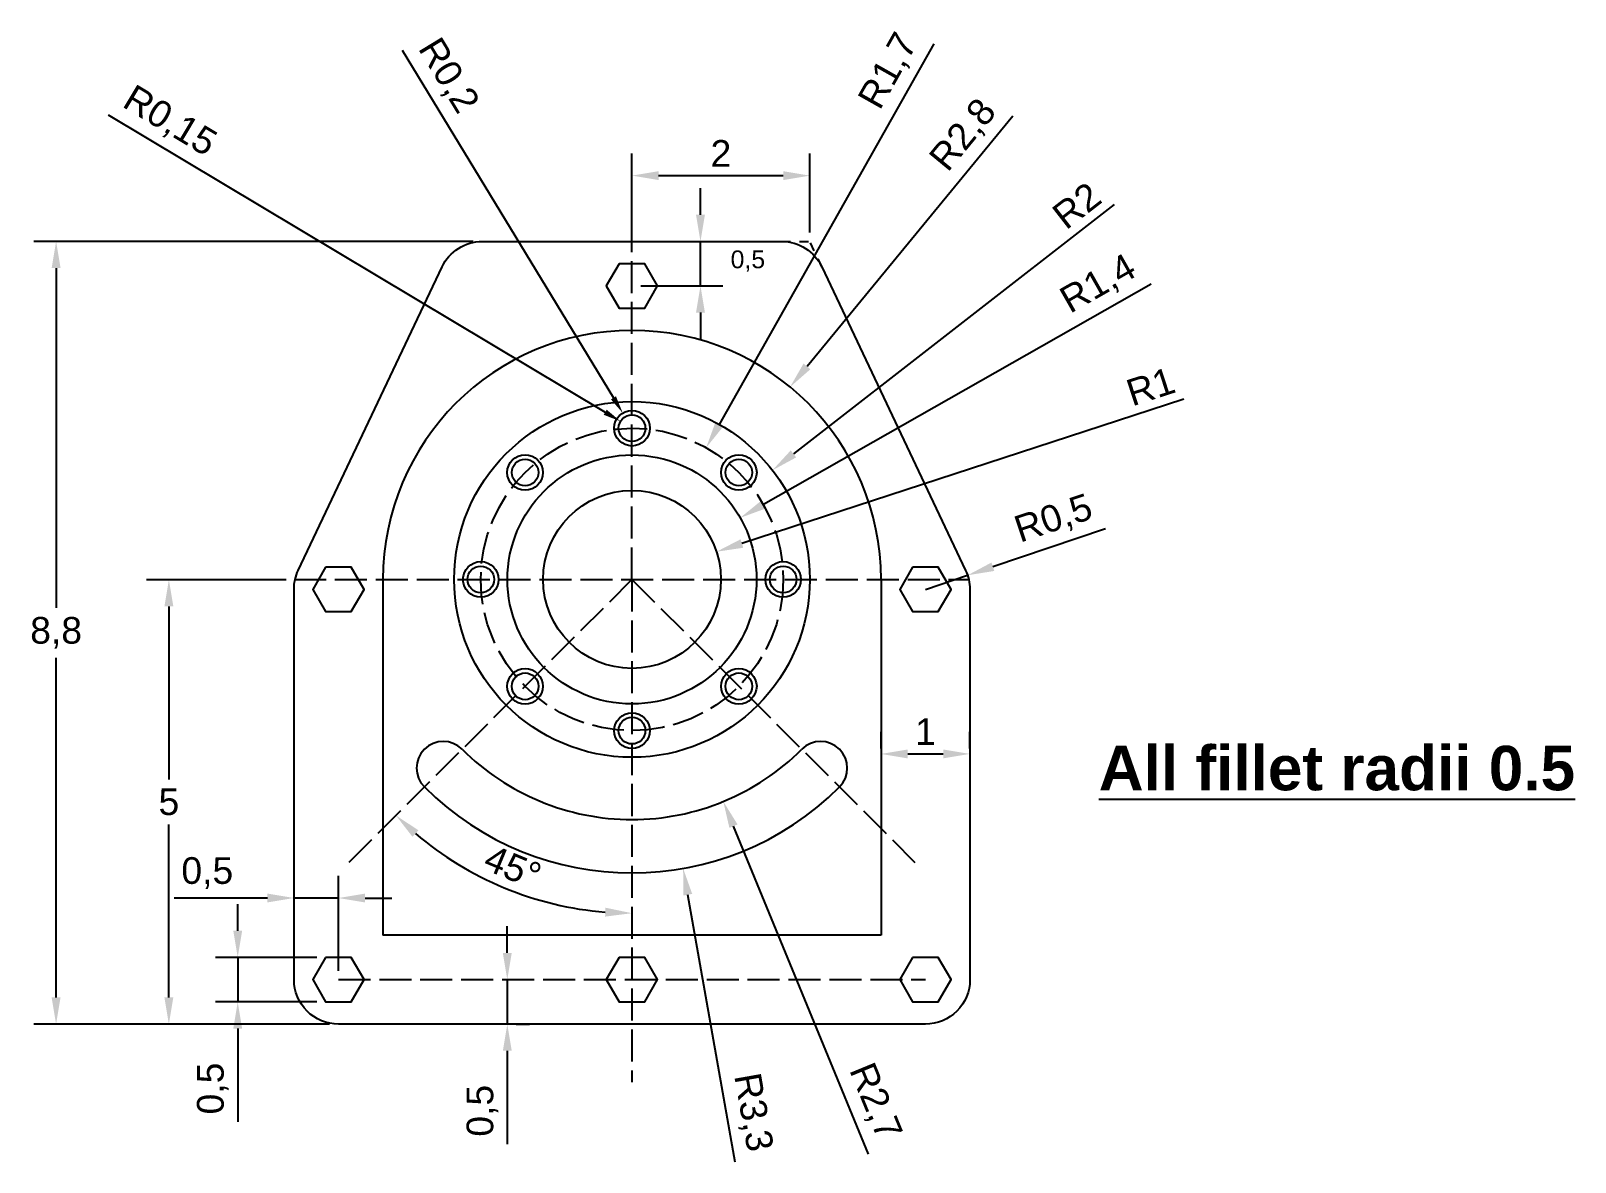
# Model space of a CAD drawing. Header units: millimetres. Extents: x 2929.9 to 2947.3, y 1784 to 1796.7.
import ezdxf

# ---------------------------------------------------------------- set-up
doc = ezdxf.new("R2010")
doc.units = ezdxf.units.MM
doc.header["$LTSCALE"] = 0.03
doc.linetypes.add('ACAD_ISO02W100', pattern=[15, 12, -3])
doc.linetypes.add('ACAD_ISO07W100', pattern=[3, 0, -3])
doc.styles.get("Standard").update_dxf_attribs({"font": 'arial.ttf'})
doc.dimstyles.new('ISO-25', dxfattribs={"dimtxt": 0.3, "dimasz": 0.3, "dimexe": 0.25, "dimexo": 0.1, "dimgap": 0.1, "dimtad": 1, "dimtxsty": 'Standard', "dimcen": 2.5, "dimadec": 0, "dimazin": 0, "dimtfac": 1, "dimtmove": 0, "dimatfit": 3, "dimfxl": 1, "dimarcsym": 0})

# ---------------------------------------------------------------- blocks, each defined once
blk = doc.blocks.new('*U2')
for radius in [0.2, 0.15]:
    blk.add_circle((0, 0), radius)
blk = doc.blocks.new('*U3')
at = {"color": 0, "linetype": 'ByBlock', "lineweight": -2, "transparency": 16777216}
blk.add_blockref('*U2', (2936.659, 1792.254), dxfattribs=at)
for p, rotation in [((2935.457, 1791.756), 45.00000000000001), ((2937.861, 1791.756), 315), ((2934.959, 1790.554), 90), ((2938.359, 1790.554), 270), ((2935.457, 1789.352), 135), ((2937.861, 1789.352), 225.0000000000001), ((2936.659, 1788.854), 180)]:
    blk.add_blockref('*U2', p, dxfattribs=dict(at, rotation=rotation))
blk = doc.blocks.new('*D4')
at = {"color": 0, "lineweight": -2, "transparency": 16777216}
blk.add_line((2940.053, 1796.577), (2937.641, 1792.296), dxfattribs=at)
at = {"color": 0, "transparency": 16777216}
blk.add_solid([(2937.597, 1792.321), (2937.684, 1792.272), (2937.493, 1792.035)], dxfattribs=at)
at = {"layer": 'Defpoints', "color": 0, "transparency": 16777216}
for p in [(2937.493, 1792.035), (2936.659, 1790.554)]:
    blk.add_point(p, dxfattribs=at)
at = {"color": 0, "transparency": 16777216, "insert": (2939.555, 1796.264), "char_height": 0.3, "attachment_point": 5, "rotation": 60.5924}
blk.add_mtext('R1,7', dxfattribs=at)
blk = doc.blocks.new('*D5')
at = {"color": 0, "lineweight": -2, "transparency": 16777216}
blk.add_line((2940.94, 1795.763), (2938.627, 1792.949), dxfattribs=at)
at = {"color": 0, "transparency": 16777216}
blk.add_solid([(2938.588, 1792.981), (2938.665, 1792.917), (2938.436, 1792.717)], dxfattribs=at)
at = {"layer": 'Defpoints', "color": 0, "transparency": 16777216}
for p in [(2938.436, 1792.717), (2936.659, 1790.554)]:
    blk.add_point(p, dxfattribs=at)
at = {"color": 0, "transparency": 16777216, "insert": (2940.395, 1795.542), "char_height": 0.3, "attachment_point": 5, "rotation": 50.5865}
blk.add_mtext('R2,8', dxfattribs=at)
blk = doc.blocks.new('*D6')
at = {"color": 0, "lineweight": -2, "transparency": 16777216}
blk.add_line((2942.081, 1794.769), (2938.474, 1791.966), dxfattribs=at)
at = {"color": 0, "transparency": 16777216}
blk.add_solid([(2938.444, 1792.005), (2938.505, 1791.926), (2938.238, 1791.781)], dxfattribs=at)
at = {"layer": 'Defpoints', "color": 0, "transparency": 16777216}
for p in [(2938.238, 1791.781), (2936.659, 1790.554)]:
    blk.add_point(p, dxfattribs=at)
at = {"color": 0, "transparency": 16777216, "insert": (2941.659, 1794.758), "char_height": 0.3, "attachment_point": 5, "rotation": 37.8614}
blk.add_mtext('R2', dxfattribs=at)
blk = doc.blocks.new('*D7')
at = {"color": 0, "lineweight": -2, "transparency": 16777216}
blk.add_line((2942.495, 1793.875), (2938.136, 1791.395), dxfattribs=at)
at = {"color": 0, "transparency": 16777216}
blk.add_solid([(2938.111, 1791.438), (2938.161, 1791.351), (2937.875, 1791.246)], dxfattribs=at)
at = {"layer": 'Defpoints', "color": 0, "transparency": 16777216}
for p in [(2937.875, 1791.246), (2936.659, 1790.554)]:
    blk.add_point(p, dxfattribs=at)
at = {"color": 0, "transparency": 16777216, "insert": (2941.908, 1793.863), "char_height": 0.3, "attachment_point": 5, "rotation": 29.6393}
blk.add_mtext('R1,4', dxfattribs=at)
blk = doc.blocks.new('*D8')
at = {"color": 0, "lineweight": -2, "transparency": 16777216}
blk.add_line((2942.865, 1792.582), (2937.894, 1790.958), dxfattribs=at)
at = {"color": 0, "transparency": 16777216}
blk.add_solid([(2937.879, 1791.005), (2937.91, 1790.91), (2937.609, 1790.865)], dxfattribs=at)
at = {"layer": 'Defpoints', "color": 0, "transparency": 16777216}
for p in [(2937.609, 1790.865), (2936.659, 1790.554)]:
    blk.add_point(p, dxfattribs=at)
at = {"color": 0, "transparency": 16777216, "insert": (2942.49, 1792.723), "char_height": 0.3, "attachment_point": 5, "rotation": 18.0936}
blk.add_mtext('R1', dxfattribs=at)
blk = doc.blocks.new('*D10')
at = {"color": 0, "lineweight": -2, "transparency": 16777216}
for p, q in [((2936.659, 1794.454), (2936.659, 1795.344)), ((2938.659, 1794.454), (2938.659, 1795.344)), ((2936.959, 1795.094), (2938.359, 1795.094))]:
    blk.add_line(p, q, dxfattribs=at)
at = {"color": 0, "transparency": 16777216}
for points in [[(2936.959, 1795.144), (2936.959, 1795.044), (2936.659, 1795.094)], [(2938.359, 1795.144), (2938.359, 1795.044), (2938.659, 1795.094)]]:
    blk.add_solid(points, dxfattribs=at)
at = {"layer": 'Defpoints', "color": 0, "transparency": 16777216}
for p in [(2938.659, 1795.094), (2936.659, 1794.354), (2938.659, 1794.354)]:
    blk.add_point(p, dxfattribs=at)
at = {"color": 0, "transparency": 16777216, "insert": (2937.659, 1795.344), "char_height": 0.3, "attachment_point": 5}
blk.add_mtext('2', dxfattribs=at)
blk = doc.blocks.new('*D11')
at = {"color": 0, "lineweight": -2, "transparency": 16777216}
blk.add_line((2934.075, 1796.505), (2936.451, 1792.596), dxfattribs=at)
at = {"color": 0, "transparency": 16777216}
blk.add_solid([(2936.479, 1792.613), (2936.422, 1792.578), (2936.555, 1792.425)], dxfattribs=at)
at = {"layer": 'Defpoints', "color": 0, "transparency": 16777216}
for p in [(2936.555, 1792.425), (2936.659, 1792.254)]:
    blk.add_point(p, dxfattribs=at)
at = {"color": 0, "transparency": 16777216, "insert": (2934.582, 1796.21), "char_height": 0.3, "attachment_point": 5, "rotation": 301.2895}
blk.add_mtext('R0,2', dxfattribs=at)
blk = doc.blocks.new('*D12')
at = {"color": 0, "lineweight": -2, "transparency": 16777216}
blk.add_line((2930.768, 1795.779), (2936.358, 1792.434), dxfattribs=at)
at = {"color": 0, "transparency": 16777216}
blk.add_solid([(2936.375, 1792.462), (2936.341, 1792.405), (2936.53, 1792.331)], dxfattribs=at)
at = {"layer": 'Defpoints', "color": 0, "transparency": 16777216}
for p in [(2936.53, 1792.331), (2936.659, 1792.254)]:
    blk.add_point(p, dxfattribs=at)
at = {"color": 0, "transparency": 16777216, "insert": (2931.456, 1795.694), "char_height": 0.3, "attachment_point": 5, "rotation": 329.1015}
blk.add_mtext('R0,15', dxfattribs=at)
blk = doc.blocks.new('*D14')
at = {"color": 0, "lineweight": -2, "transparency": 16777216}
for p, q in [((2937.429, 1794.654), (2937.429, 1794.954)), ((2936.759, 1794.354), (2938.245, 1794.354)), ((2937.429, 1793.854), (2937.429, 1794.354)), ((2936.759, 1793.854), (2937.679, 1793.854)), ((2937.429, 1793.554), (2937.429, 1793.254))]:
    blk.add_line(p, q, dxfattribs=at)
at = {"color": 0, "transparency": 16777216}
for points in [[(2937.379, 1794.654), (2937.479, 1794.654), (2937.429, 1794.354)], [(2937.379, 1793.554), (2937.479, 1793.554), (2937.429, 1793.854)]]:
    blk.add_solid(points, dxfattribs=at)
at = {"layer": 'Defpoints', "color": 0, "transparency": 16777216}
for p in [(2936.659, 1794.354), (2937.429, 1794.354), (2936.659, 1793.854)]:
    blk.add_point(p, dxfattribs=at)
at = {"color": 0, "transparency": 16777216, "insert": (2937.962, 1794.134), "char_height": 0.2, "attachment_point": 5}
blk.add_mtext('0,5', dxfattribs=at)
blk = doc.blocks.new('*D15')
at = {"color": 0, "lineweight": -2, "transparency": 16777216}
for p, q in [((2934.875, 1794.354), (2929.934, 1794.354)), ((2930.184, 1794.054), (2930.184, 1790.234)), ((2930.184, 1785.854), (2930.184, 1789.674)), ((2933.259, 1785.554), (2929.934, 1785.554))]:
    blk.add_line(p, q, dxfattribs=at)
at = {"color": 0, "transparency": 16777216}
for points in [[(2930.134, 1794.054), (2930.234, 1794.054), (2930.184, 1794.354)], [(2930.134, 1785.854), (2930.234, 1785.854), (2930.184, 1785.554)]]:
    blk.add_solid(points, dxfattribs=at)
at = {"layer": 'Defpoints', "color": 0, "transparency": 16777216}
for p in [(2934.975, 1794.354), (2930.184, 1785.554), (2933.359, 1785.554)]:
    blk.add_point(p, dxfattribs=at)
at = {"color": 0, "transparency": 16777216, "insert": (2930.184, 1789.954), "char_height": 0.3, "attachment_point": 5}
blk.add_mtext('8,8', dxfattribs=at)
blk = doc.blocks.new('*D16')
at = {"color": 0, "lineweight": -2, "transparency": 16777216}
for p, q in [((2932.771, 1790.551), (2931.202, 1790.551)), ((2931.452, 1790.251), (2931.452, 1788.305)), ((2931.452, 1785.854), (2931.452, 1787.8)), ((2933.259, 1785.554), (2931.202, 1785.554))]:
    blk.add_line(p, q, dxfattribs=at)
at = {"color": 0, "transparency": 16777216}
for points in [[(2931.402, 1790.251), (2931.502, 1790.251), (2931.452, 1790.551)], [(2931.402, 1785.854), (2931.502, 1785.854), (2931.452, 1785.554)]]:
    blk.add_solid(points, dxfattribs=at)
at = {"layer": 'Defpoints', "color": 0, "transparency": 16777216}
for p in [(2932.871, 1790.551), (2931.452, 1785.554), (2933.359, 1785.554)]:
    blk.add_point(p, dxfattribs=at)
at = {"color": 0, "transparency": 16777216, "insert": (2931.452, 1788.053), "char_height": 0.3, "attachment_point": 5}
blk.add_mtext('5', dxfattribs=at)
blk = doc.blocks.new('*D17')
at = {"color": 0, "lineweight": -2, "transparency": 16777216}
for p, q in [((2932.226, 1786.604), (2932.226, 1786.904)), ((2933.114, 1786.304), (2931.976, 1786.304)), ((2932.226, 1786.304), (2932.226, 1785.804)), ((2933.114, 1785.804), (2931.976, 1785.804)), ((2932.226, 1785.504), (2932.226, 1784.456))]:
    blk.add_line(p, q, dxfattribs=at)
at = {"color": 0, "transparency": 16777216}
for points in [[(2932.176, 1786.604), (2932.276, 1786.604), (2932.226, 1786.304)], [(2932.176, 1785.504), (2932.276, 1785.504), (2932.226, 1785.804)]]:
    blk.add_solid(points, dxfattribs=at)
at = {"layer": 'Defpoints', "color": 0, "transparency": 16777216}
for p in [(2933.214, 1786.304), (2932.226, 1785.804), (2933.214, 1785.804)]:
    blk.add_point(p, dxfattribs=at)
at = {"color": 0, "transparency": 16777216, "insert": (2931.946, 1784.83), "char_height": 0.3, "attachment_point": 5, "rotation": 90}
blk.add_mtext('0,5', dxfattribs=at)
blk = doc.blocks.new('*D18')
at = {"color": 0, "lineweight": -2, "transparency": 16777216}
for p, q in [((2935.257, 1786.354), (2935.257, 1786.654)), ((2935.257, 1786.054), (2935.257, 1785.554)), ((2935.357, 1786.054), (2935.507, 1786.054)), ((2935.357, 1785.554), (2935.507, 1785.554)), ((2935.257, 1785.254), (2935.257, 1784.206))]:
    blk.add_line(p, q, dxfattribs=at)
at = {"color": 0, "transparency": 16777216}
for points in [[(2935.207, 1786.354), (2935.307, 1786.354), (2935.257, 1786.054)], [(2935.207, 1785.254), (2935.307, 1785.254), (2935.257, 1785.554)]]:
    blk.add_solid(points, dxfattribs=at)
at = {"layer": 'Defpoints', "color": 0, "transparency": 16777216}
for p in [(2935.257, 1786.054), (2935.257, 1785.554), (2935.257, 1785.554)]:
    blk.add_point(p, dxfattribs=at)
at = {"color": 0, "transparency": 16777216, "insert": (2934.977, 1784.58), "char_height": 0.3, "attachment_point": 5, "rotation": 90}
blk.add_mtext('0,5', dxfattribs=at)
blk = doc.blocks.new('*D19')
at = {"color": 0, "lineweight": -2, "transparency": 16777216}
for p, q in [((2932.859, 1786.154), (2932.859, 1787.222)), ((2933.359, 1786.154), (2933.359, 1787.222)), ((2932.559, 1786.972), (2931.51, 1786.972)), ((2933.359, 1786.972), (2932.859, 1786.972)), ((2933.659, 1786.972), (2933.959, 1786.972))]:
    blk.add_line(p, q, dxfattribs=at)
at = {"color": 0, "transparency": 16777216}
for points in [[(2932.559, 1787.022), (2932.559, 1786.922), (2932.859, 1786.972)], [(2933.659, 1787.022), (2933.659, 1786.922), (2933.359, 1786.972)]]:
    blk.add_solid(points, dxfattribs=at)
at = {"layer": 'Defpoints', "color": 0, "transparency": 16777216}
for p in [(2932.859, 1786.972), (2932.859, 1786.054), (2933.359, 1786.054)]:
    blk.add_point(p, dxfattribs=at)
at = {"color": 0, "transparency": 16777216, "insert": (2931.884, 1787.253), "char_height": 0.3, "attachment_point": 5}
blk.add_mtext('0,5', dxfattribs=at)
blk = doc.blocks.new('*D20')
at = {"color": 0, "lineweight": -2, "transparency": 16777216}
blk.add_line((2937.819, 1784.003), (2937.286, 1787.009), dxfattribs=at)
at = {"color": 0, "transparency": 16777216}
blk.add_solid([(2937.336, 1787.018), (2937.237, 1787), (2937.234, 1787.305)], dxfattribs=at)
at = {"layer": 'Defpoints', "color": 0, "transparency": 16777216}
for p in [(2936.659, 1790.554), (2937.234, 1787.305)]:
    blk.add_point(p, dxfattribs=at)
at = {"color": 0, "transparency": 16777216, "insert": (2938.005, 1784.56), "char_height": 0.3, "attachment_point": 5, "rotation": 280.0411}
blk.add_mtext('R3,3', dxfattribs=at)
blk = doc.blocks.new('*D21')
at = {"color": 0, "lineweight": -2, "transparency": 16777216}
blk.add_line((2939.317, 1784.091), (2937.8, 1787.78), dxfattribs=at)
at = {"color": 0, "transparency": 16777216}
blk.add_solid([(2937.846, 1787.799), (2937.754, 1787.761), (2937.686, 1788.057)], dxfattribs=at)
at = {"layer": 'Defpoints', "color": 0, "transparency": 16777216}
for p in [(2936.659, 1790.554), (2937.686, 1788.057)]:
    blk.add_point(p, dxfattribs=at)
at = {"color": 0, "transparency": 16777216, "insert": (2939.38, 1784.676), "char_height": 0.3, "attachment_point": 5, "rotation": 292.3597}
blk.add_mtext('R2,7', dxfattribs=at)
blk = doc.blocks.new('*D22')
at = {"color": 0, "lineweight": -2, "transparency": 16777216}
for p, q in [((2939.459, 1788.654), (2939.459, 1788.842)), ((2940.459, 1788.654), (2940.459, 1788.842)), ((2939.759, 1788.592), (2940.159, 1788.592))]:
    blk.add_line(p, q, dxfattribs=at)
at = {"color": 0, "transparency": 16777216}
for points in [[(2939.759, 1788.642), (2939.759, 1788.542), (2939.459, 1788.592)], [(2940.159, 1788.642), (2940.159, 1788.542), (2940.459, 1788.592)]]:
    blk.add_solid(points, dxfattribs=at)
at = {"layer": 'Defpoints', "color": 0, "transparency": 16777216}
for p in [(2939.459, 1788.554), (2940.459, 1788.592), (2940.459, 1788.554)]:
    blk.add_point(p, dxfattribs=at)
at = {"color": 0, "transparency": 16777216, "insert": (2939.959, 1788.843), "char_height": 0.3, "attachment_point": 5}
blk.add_mtext('1', dxfattribs=at)
blk = doc.blocks.new('*D23')
at = {"color": 0, "lineweight": -2, "transparency": 16777216}
blk.add_arc((2936.659, 1790.554), 3.753, 229.5807, 265.4193, dxfattribs=at)
at = {"color": 0, "transparency": 16777216}
for points in [[(2934.191, 1787.66), (2934.259, 1787.733), (2934.005, 1787.9)], [(2936.361, 1786.863), (2936.357, 1786.763), (2936.659, 1786.801)]]:
    blk.add_solid(points, dxfattribs=at)
at = {"layer": 'Defpoints', "color": 0, "transparency": 16777216}
for p in [(2936.659, 1790.554), (2936.659, 1790.554), (2933.477, 1787.372), (2934.782, 1787.303), (2936.659, 1784.9)]:
    blk.add_point(p, dxfattribs=at)
at = {"color": 0, "transparency": 16777216, "insert": (2935.319, 1787.32), "char_height": 0.3, "attachment_point": 5, "rotation": 337.5}
blk.add_mtext('45°', dxfattribs=at)
blk = doc.blocks.new('*D24')
at = {"color": 0, "lineweight": -2, "transparency": 16777216}
for p, q in [((2941.983, 1791.121), (2940.717, 1790.696)), ((2939.959, 1790.442), (2940.433, 1790.601))]:
    blk.add_line(p, q, dxfattribs=at)
at = {"color": 0, "transparency": 16777216}
blk.add_solid([(2940.701, 1790.744), (2940.733, 1790.649), (2940.433, 1790.601)], dxfattribs=at)
at = {"layer": 'Defpoints', "color": 0, "transparency": 16777216}
for p in [(2940.433, 1790.601), (2939.959, 1790.442)]:
    blk.add_point(p, dxfattribs=at)
at = {"color": 0, "transparency": 16777216, "insert": (2941.403, 1791.222), "char_height": 0.3, "attachment_point": 5, "rotation": 18.556}
blk.add_mtext('R0,5', dxfattribs=at)

msp = doc.modelspace()

# ---------------------------------------------------------------- linework, layer by layer
at = {"linetype": 'ACAD_ISO02W100'}
for p, q in [((2936.659, 1790.554), (2936.659, 1795.096)), ((2932.859, 1790.554), (2940.459, 1790.554)), ((2936.659, 1790.554), (2933.477, 1787.372)), ((2936.659, 1790.554), (2936.659, 1784.9)), ((2936.659, 1790.554), (2939.841, 1787.372))]:
    msp.add_line(p, q, dxfattribs=at)
at = {"linetype": 'ACAD_ISO07W100'}
for p in [(2938.342, 1794.354), (2938.794, 1794.068)]:
    msp.add_line(p, (2938.659, 1794.354), dxfattribs=at)
for p, q in [((2933.859, 1790.554), (2933.859, 1786.554)), ((2939.459, 1790.554), (2939.459, 1786.554)), ((2939.459, 1786.554), (2933.859, 1786.554))]:
    msp.add_line(p, q)
at = {"color": 7, "linetype": 'ACAD_ISO02W100', "true_color": 0xffffff}
msp.add_line((2933.359, 1786.054), (2939.959, 1786.054), dxfattribs=at)
msp.add_lwpolyline([(2932.907, 1790.656), (2934.523, 1794.068, -0.289835), (2934.975, 1794.354), (2938.342, 1794.354, -0.289835), (2938.794, 1794.068), (2940.41, 1790.656, -0.111047), (2940.459, 1790.442), (2940.459, 1786.054, -0.414214), (2939.959, 1785.554), (2933.359, 1785.554, -0.414214), (2932.859, 1786.054), (2932.859, 1790.442, -0.111047)], format="xyb", close=True)
for points in [[(2936.514, 1794.104), (2936.37, 1793.854), (2936.514, 1793.604), (2936.803, 1793.604), (2936.947, 1793.854), (2936.803, 1794.104)], [(2933.214, 1790.692), (2933.07, 1790.442), (2933.214, 1790.192), (2933.503, 1790.192), (2933.647, 1790.442), (2933.503, 1790.692)], [(2939.814, 1790.692), (2939.67, 1790.442), (2939.814, 1790.192), (2940.103, 1790.192), (2940.247, 1790.442), (2940.103, 1790.692)], [(2933.214, 1786.304), (2933.07, 1786.054), (2933.214, 1785.804), (2933.503, 1785.804), (2933.647, 1786.054), (2933.503, 1786.304)], [(2936.514, 1786.304), (2936.37, 1786.054), (2936.514, 1785.804), (2936.803, 1785.804), (2936.947, 1786.054), (2936.803, 1786.304)], [(2939.814, 1786.304), (2939.67, 1786.054), (2939.814, 1785.804), (2940.103, 1785.804), (2940.247, 1786.054), (2940.103, 1786.304)]]:
    msp.add_lwpolyline(points, close=True)
for radius in [2, 1.4, 1]:
    msp.add_circle((2936.659, 1790.554), radius)
at = {"linetype": 'ACAD_ISO02W100'}
msp.add_circle((2936.659, 1790.554), 1.7, dxfattribs=at)
for centre, radius, start, end in [((2936.659, 1790.554), 2.8, 0, 180), ((2934.537, 1788.433), 0.3, 45, 225), ((2938.78, 1788.433), 0.3, 315, 135), ((2936.659, 1790.554), 2.7, 224.9991, 315), ((2936.659, 1790.554), 2.8, 315, 315.0005), ((2936.659, 1790.554), 3.3, 225, 315)]:
    msp.add_arc(centre, radius, start, end)

# ---------------------------------------------------------------- block references
msp.add_blockref('*U3', (0, 0))

# ---------------------------------------------------------------- texts
at = {"color": 3, "insert": (2941.907, 1788.683), "char_height": 0.5, "attachment_point": 1}
msp.add_mtext_dynamic_manual_height_columns('{\\fArial|b1|i0|c0|p34;\\L\\C2;All fillet radii 0.5}', width=6.71414, gutter_width=12.5, heights=[1.352], dxfattribs=at)

# ---------------------------------------------------------------- dimensions: what is measured, and where the dimension line sits
at = {"color": 3}
for center, mpoint, override, picture, middle in [((2936.659, 1790.554), (2937.493, 1792.035), {"dimcen": 0, "dimtofl": 0}, '*D4', (2939.8, 1796.127)), ((2936.659, 1792.254), (2936.555, 1792.425), {"dimasz": 0.2, "dimcen": 0, "dimtofl": 0}, '*D11', (2934.343, 1796.065)), ((2936.659, 1792.254), (2936.53, 1792.331), {"dimasz": 0.2, "dimcen": 0, "dimtofl": 0}, '*D12', (2931.312, 1795.454)), ((2936.659, 1790.554), (2938.436, 1792.717), {"dimcen": 0, "dimtofl": 0}, '*D5', (2940.612, 1795.364)), ((2936.659, 1790.554), (2938.238, 1791.781), {"dimcen": 0, "dimtofl": 0}, '*D6', (2941.812, 1794.561)), ((2936.659, 1790.554), (2937.875, 1791.246), {"dimcen": 0, "dimtofl": 0}, '*D7', (2942.047, 1793.62)), ((2936.659, 1790.554), (2937.609, 1790.865), {"dimcen": 0, "dimtofl": 0}, '*D8', (2942.567, 1792.485)), ((2936.659, 1790.554), (2937.234, 1787.305), {"dimcen": 0, "dimtofl": 0}, '*D20', (2937.729, 1784.511)), ((2936.659, 1790.554), (2937.686, 1788.057), {"dimcen": 0, "dimtofl": 0}, '*D21', (2939.12, 1784.569))]:
    dim = msp.add_radius_dim(center=center, mpoint=mpoint, dimstyle='ISO-25', override=override, dxfattribs=at)
    dim.commit()
    dim.dimension.update_dxf_attribs({"geometry": picture, "text_midpoint": middle, "dimtype": 164})
for base, p1, p2, picture, middle in [((2938.659, 1795.094), (2936.659, 1794.354), (2938.659, 1794.354), '*D10', (2937.659, 1795.344)), ((2940.459, 1788.592), (2939.459, 1788.554), (2940.459, 1788.554), '*D22', (2939.959, 1788.843))]:
    dim = msp.add_linear_dim(base=base, p1=p1, p2=p2, dimstyle='ISO-25', dxfattribs=at)
    dim.commit()
    dim.dimension.update_dxf_attribs({"geometry": picture, "text_midpoint": middle})
for base, p1, p2, override, picture, middle in [((2937.429, 1794.354), (2936.659, 1793.854), (2936.659, 1794.354), {"dimtxt": 0.2, "dimtad": 1, "dimjust": 4}, '*D14', (2937.962, 1794.134)), ((2930.184, 1785.554), (2934.975, 1794.354), (2933.359, 1785.554), {"dimtad": 0, "dimtih": 1}, '*D15', (2930.184, 1789.954)), ((2931.452, 1785.554), (2932.871, 1790.551), (2933.359, 1785.554), {"dimtad": 0, "dimtih": 1}, '*D16', (2931.452, 1788.053))]:
    dim = msp.add_linear_dim(base=base, p1=p1, p2=p2, angle=90, dimstyle='ISO-25', override=override, dxfattribs=at)
    dim.commit()
    dim.dimension.update_dxf_attribs({"geometry": picture, "text_midpoint": middle})
dim = msp.add_radius_dim(center=(2939.959, 1790.442), mpoint=(2940.433, 1790.601), dimstyle='ISO-25', dxfattribs=at)
dim.commit()
dim.dimension.update_dxf_attribs({"geometry": '*D24', "text_midpoint": (2941.403, 1791.222)})
dim = msp.add_angular_dim_2l(base=(2934.782, 1787.303), line1=((2936.659, 1790.554), (2936.659, 1784.9)), line2=((2936.659, 1790.554), (2933.477, 1787.372)), dimstyle='ISO-25', dxfattribs=at)
dim.commit()
dim.dimension.update_dxf_attribs({"geometry": '*D23', "text_midpoint": (2935.319, 1787.32)})
dim = msp.add_linear_dim(base=(2932.859, 1786.972), p1=(2933.359, 1786.054), p2=(2932.859, 1786.054), dimstyle='ISO-25', dxfattribs=at)
dim.commit()
dim.dimension.update_dxf_attribs({"geometry": '*D19', "text_midpoint": (2931.884, 1786.972), "dimtype": 160})
for base, p1, p2, picture, middle in [((2932.226, 1785.804), (2933.214, 1786.304), (2933.214, 1785.804), '*D17', (2931.946, 1784.83)), ((2935.257, 1785.554), (2935.257, 1786.054), (2935.257, 1785.554), '*D18', (2934.977, 1784.58))]:
    dim = msp.add_linear_dim(base=base, p1=p1, p2=p2, angle=90, dimstyle='ISO-25', dxfattribs=at)
    dim.commit()
    dim.dimension.update_dxf_attribs({"geometry": picture, "text_midpoint": middle})

doc.saveas('drawing.dxf')
